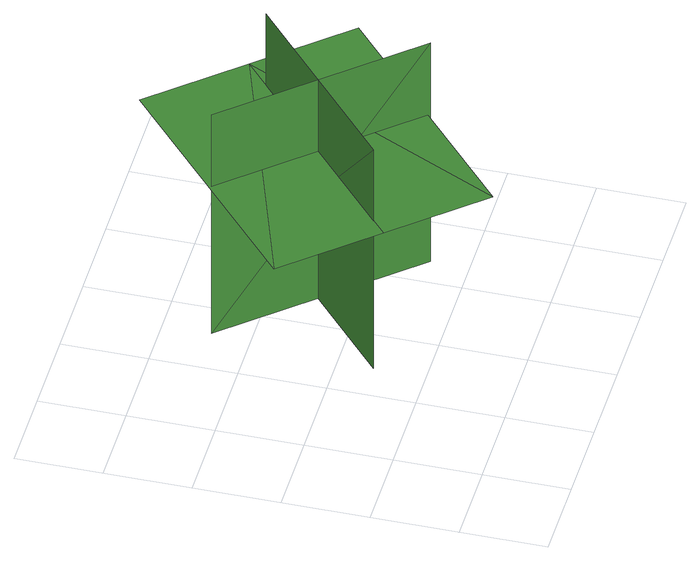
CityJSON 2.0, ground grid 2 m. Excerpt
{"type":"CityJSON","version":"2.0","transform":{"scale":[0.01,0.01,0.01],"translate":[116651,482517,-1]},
"CityObjects":{
"tree1":{"type":"SolitaryVegetationObject","geometry":[{"type":"MultiSurface","lod":"1","boundaries":[[[0,1,2]],[[0,2,3]],[[4,5,6]],[[4,6,7]],[[8,9,10]],[[8,10,11]],[[8,11,12]],[[8,12,13]]]}]}
},
"vertices":[
[317,690,97],[317,690,718],[672,290,718],[672,290,97],[677,661,97],[677,661,718],[291,320,718],[291,320,97],[737,714,516],[559,914,516],[79,489,516],[257,289,516],[434,88,516],[914,514,516]
]}
